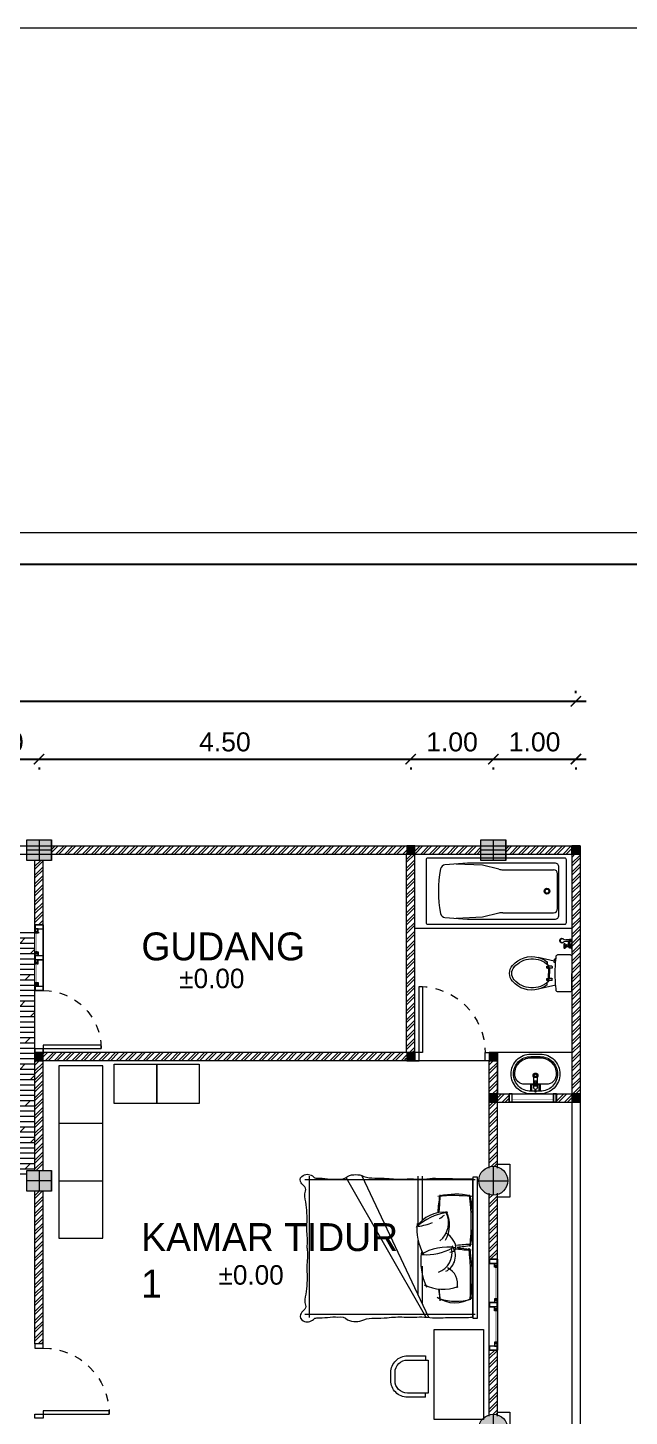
# Model space of a CAD drawing. Header units: millimetres. Extents: x -667 to -468, y -723 to -475.
# Drawn here: x -534.78 to -527.5, y -671.65 to -654.85 of the extents above; entities that cross this region are included whole.
import ezdxf

# ---------------------------------------------------------------- set-up
doc = ezdxf.new("R2010")
doc.units = ezdxf.units.MM
doc.linetypes.add('CENTER', pattern=[2, 1.25, -0.25, 0.25, -0.25])
doc.linetypes.add('HIDDEN', pattern=[0.375, 0.25, -0.125])
doc.layers.get('0').update_dxf_attribs({"lineweight": 9})
doc.layers.get('Defpoints').update_dxf_attribs({"lineweight": 0})
for name, color, linetype, lineweight in [('BLOCK', 231, 'Continuous', 5), ('COLUMN', 11, 'Continuous', 9), ('dinding', 36, 'Continuous', 9), ('DOOR', 6, 'Continuous', 5), ('FIX', 12, 'Continuous', 9), ('Furniture', 172, 'Continuous', 0), ('HIDDEN', 9, 'HIDDEN', 5), ('NOTASI', 250, 'Continuous', 5), ('pintu', 6, 'Continuous', 5), ('TEXT', 26, 'Continuous', 5)]:
    doc.layers.add(name, color=color, linetype=linetype, lineweight=lineweight)
doc.layers.add('KOP', color=1, linetype='Continuous')
doc.styles.get("Standard").update_dxf_attribs({"font": 'arial.ttf'})
doc.dimstyles.new('Copy of 1-100', dxfattribs={"dimtxt": 0.23, "dimasz": 0.125, "dimexe": 0.125, "dimexo": 0.1, "dimgap": 0.09, "dimtad": 1, "dimtoh": 1, "dimzin": 0, "dimdsep": 46, "dimtxsty": 'Standard', "dimblk": 'ARCHTICK', "dimcen": 0.09, "dimdle": 0.125, "dimclrt": 2, "dimadec": 0, "dimazin": 0, "dimtfac": 1, "dimtofl": 0, "dimtmove": 0, "dimatfit": 3, "dimldrblk": 'ARCHTICK', "dimfxl": 1, "dimtolj": 1, "dimtzin": 0, "dimarcsym": 0})
pattern_1 = [(45, (113.00251, -159.11501), (-0.053881537, 0.053881537), []), (45, (113.038434, -159.11501), (-0.053881537, 0.053881537), [])]

# ---------------------------------------------------------------- blocks, each defined once
blk = doc.blocks.new('EW2433')
at = {"layer": 'Defpoints'}
blk.add_line((502.9615, -195.7493), (482.7963, -195.7493), dxfattribs=at)
at = {"layer": 'KOP', "color": 11, "ltscale": 0.1}
for p, q in [((483.0215, -195.9497), (500.4465, -195.9497)), ((500.4441, -195.9522), (483.0239, -195.9522))]:
    blk.add_line(p, q, dxfattribs=at)
blk = doc.blocks.new('FFFF')
at = {"layer": 'NOTASI', "ltscale": 0.01}
h = blk.add_hatch(color=256, dxfattribs=at)
h.paths.add_polyline_path([(-508.37, -250.991), (-508.495, -250.991), (-508.495, -251.141), (-508.37, -251.141)])
h.paths.add_polyline_path([(-508.37, -251.141), (-508.495, -251.141), (-508.495, -251.291), (-508.37, -251.291)])
h.paths.add_polyline_path([(-508.495, -251.141), (-508.62, -251.141), (-508.62, -251.291), (-508.495, -251.291)])
h.paths.add_polyline_path([(-508.495, -250.991), (-508.62, -250.991), (-508.62, -251.141), (-508.495, -251.141)])
at = {"ltscale": 0.01}
for p, q in [((-508.37, -250.991), (-508.62, -250.991)), ((-508.495, -250.991), (-508.495, -251.291)), ((-508.62, -251.141), (-508.37, -251.141))]:
    blk.add_line(p, q, dxfattribs=at)
blk.add_lwpolyline([(-508.62, -250.991), (-508.37, -250.991), (-508.37, -251.291), (-508.62, -251.291)], close=True, dxfattribs=at)
blk = doc.blocks.new('32')
at = {"layer": 'NOTASI'}
h = blk.add_hatch(color=256, dxfattribs=at)
h.paths.add_polyline_path([(2106.822, 191.47), (2106.772, 191.47), (2106.772, 191.42), (2106.822, 191.42)])
h.paths.add_polyline_path([(2106.872, 191.47), (2106.822, 191.47), (2106.822, 191.42), (2106.872, 191.42)])
h.paths.add_polyline_path([(2106.872, 191.42), (2106.822, 191.42), (2106.822, 191.37), (2106.872, 191.37)])
h.paths.add_polyline_path([(2106.822, 191.42), (2106.772, 191.42), (2106.772, 191.37), (2106.822, 191.37)])
at = {"layer": 'BLOCK'}
for p, q in [((2106.772, 191.42), (2106.872, 191.42)), ((2106.822, 191.47), (2106.822, 191.37))]:
    blk.add_line(p, q, dxfattribs=at)
blk.add_lwpolyline([(2106.872, 191.47), (2106.772, 191.47), (2106.772, 191.37), (2106.872, 191.37)], close=True, dxfattribs=at)
blk = doc.blocks.new('L851')
at = {"layer": 'FIX'}
for p, q in [((0.075, 0.045), (0.15, 0.045)), ((0.077, 0.005), (0.093, 0.005)), ((0.075, -0.045), (0.15, -0.045))]:
    blk.add_line(p, q, dxfattribs=at)
for points in [[(0.52, 0), (0.52, 0.057, 0.098726), (0.502, 0.149, 0.098588), (0.45, 0.226, 0.098394), (0.372, 0.278, 0.098257), (0.28, 0.296, 0.098257), (0.188, 0.278, 0.098394), (0.11, 0.226, 0.098588), (0.058, 0.149, 0.098726), (0.04, 0.057), (0.04, 0), (0.04, -0.057, 0.098726), (0.058, -0.149, 0.098588), (0.11, -0.226, 0.098394), (0.188, -0.278, 0.098257), (0.28, -0.296, 0.098257), (0.372, -0.278, 0.098394), (0.45, -0.226, 0.098588), (0.502, -0.149, 0.098726), (0.52, -0.057)], [(0.155, 0), (0.155, -0.131, 0.394963), (0.267, -0.251, 0.016544), (0.28, -0.251, 0.098257), (0.355, -0.237, 0.098394), (0.418, -0.194, 0.098588), (0.46, -0.131, 0.098726), (0.475, -0.057), (0.475, 0), (0.475, 0.057, 0.098726), (0.46, 0.131, 0.098588), (0.418, 0.194, 0.098394), (0.355, 0.237, 0.098257), (0.28, 0.251, 0.016544), (0.267, 0.251, 0.394963), (0.155, 0.131)], [(0.062, 0.004, -0.414214), (0.066, 0.007), (0.075, 0.007, -0.414214), (0.077, 0.004), (0.077, 0), (0.077, -0.005, -0.414214), (0.075, -0.008), (0.066, -0.008, -0.414214), (0.062, -0.005), (0.062, 0)], [(0.138, 0, 1), (0.093, 0, 1)], [(0.245, 0, 1), (0.275, 0, 1)]]:
    blk.add_lwpolyline(points, format="xyb", close=True, dxfattribs=at)
for points in [[(0.07, -0.008), (0.07, -0.057, 0.098726), (0.086, -0.137, 0.098588), (0.131, -0.205, 0.098394), (0.2, -0.25, 0.098257), (0.28, -0.266, 0.098257), (0.36, -0.25, 0.098394), (0.429, -0.205, 0.098588), (0.474, -0.137, 0.098726), (0.49, -0.057), (0.49, 0), (0.49, 0.057, 0.098726), (0.474, 0.137, 0.098588), (0.429, 0.205, 0.098394), (0.36, 0.25, 0.098257), (0.28, 0.266, 0.098257), (0.2, 0.25, 0.098394), (0.131, 0.205, 0.098588), (0.086, 0.137, 0.098726), (0.07, 0.057), (0.07, 0.007)], [(0.075, 0.007), (0.075, 0.05, -0.414214), (0.085, 0.06), (0.14, 0.06, -0.414214), (0.15, 0.05), (0.15, 0), (0.15, -0.05, -0.414214), (0.14, -0.06), (0.085, -0.06, -0.414214), (0.075, -0.05), (0.075, -0.008)], [(0.136, 0.007), (0.175, 0.007, 0.414214), (0.177, 0.009), (0.177, 0.01), (0.198, 0.01)], [(0.175, -0.008), (0.175, -0.012, 0.414214), (0.178, -0.015), (0.195, -0.015, 0.414214), (0.198, -0.012), (0.198, 0), (0.198, 0.012, 0.414214), (0.195, 0.015), (0.178, 0.015, 0.414214), (0.175, 0.012), (0.175, 0.007)], [(0.24, -0.023, 0.645751), (0.29, 0, 0.645751), (0.24, 0.022, 0.645751)], [(0.242, -0.018, 0.664568), (0.285, 0, 0.664568), (0.242, 0.018, 0.664568)], [(0.136, -0.008), (0.175, -0.008, -0.414214), (0.177, -0.009), (0.177, -0.01), (0.198, -0.01)]]:
    blk.add_lwpolyline(points, format="xyb", dxfattribs=at)
for points in [[(0.115, 0.022), (0.242, 0.022), (0.242, 0), (0.242, -0.023), (0.115, -0.023)], [(0.237, 0.022), (0.237, 0), (0.237, -0.023)], [(0.077, -0.005), (0.093, -0.005)]]:
    blk.add_lwpolyline(points, dxfattribs=at)
blk = doc.blocks.new('CLOSET')
at = {"linetype": 'Continuous'}
for p, q in [((0, 209), (0, 0)), ((15, 224), (172, 224)), ((195, 170), (195, 156)), ((198, 174), (205, 174)), ((208, 156), (208, 170)), ((212, 147), (406, 193)), ((0, -209), (0, 0)), ((193, 156), (209, 156)), ((195, 131), (209, 131)), ((212, 134), (212, 153)), ((238, 82), (238, 66)), ((241, 85), (288, 85)), ((241, 63), (270, 63)), ((270, 63), (273, 71)), ((270, 63), (270, 0)), ((270, -63), (270, 0)), ((273, 71), (288, 71)), ((281, 85), (281, 96)), ((281, 71), (281, 0)), ((281, -71), (281, 0)), ((288, 85), (288, 71)), ((299, 139), (299, 113)), ((194, -142), (406, -193)), ((238, -82), (238, -66)), ((241, -63), (270, -63)), ((241, -85), (288, -85)), ((270, -63), (273, -71)), ((273, -71), (288, -71)), ((281, -85), (281, -96)), ((288, -85), (288, -71)), ((299, -139), (299, -113)), ((15, -224), (172, -224))]:
    blk.add_line(p, q, dxfattribs=at)
for p, q in [((289, 65), (289, 85)), ((299, 88), (292, 88)), ((299, 62), (292, 62)), ((302, 65), (302, 85)), ((289, -85), (289, -65)), ((299, -62), (292, -62)), ((299, -88), (292, -88)), ((302, -85), (302, -65))]:
    blk.add_line(p, q)
for centre, radius, start, end in [((15, 209), 15.3, 90, 180), ((172, 209), 15.3, 7.2786, 90), ((-1435, 4), 1635, 359.8599, 7.2786), ((198, 170), 3.06, 90, 180), ((205, 170), 3.06, 0, 90), ((479, -112), 288, 40.9851, 133.0826), ((484, -100), 303, 104.9786, 127.3051), ((484, -100), 303, 40.0255, 104.9786), ((-1435, -4), 1635, 352.7214, 0.1401), ((209, 153), 3.06, 0, 90), ((209, 134), 3.06, 270, 0), ((241, 82), 3.06, 90, 180), ((241, 66), 3.06, 180, 270), ((284, 96), 3.06, 133.0826, 180), ((302, 139), 3.06, 127.3051, 180), ((612, 2), 113, 359.1348, 41.6441), ((612, 2), 141, 359.3043, 41.5775), ((241, -66), 3.06, 90, 180), ((241, -82), 3.06, 180, 270), ((284, -96), 3.06, 180, 226.9174), ((479, 112), 288, 226.9174, 319.0149), ((302, -139), 3.06, 180, 232.6949), ((484, 100), 303, 232.6949, 255.0214), ((484, 100), 303, 255.0214, 319.9745), ((612, -2), 113, 318.3559, 0.8652), ((612, -2), 141, 318.4225, 0.6957), ((15, -209), 15.3, 180, 270), ((172, -209), 15.3, 270, 352.7214)]:
    blk.add_arc(centre, radius, start, end, dxfattribs=at)
for centre, start, end in [((292, 85), 90, 180), ((292, 65), 180, 270), ((299, 85), 0, 90), ((299, 65), 270, 0), ((292, -65), 90, 180), ((292, -85), 180, 270), ((299, -65), 360, 90), ((299, -85), 270, 0)]:
    blk.add_arc(centre, 3, start, end)
blk = doc.blocks.new('JETSPRAY')
for p, q in [((-120, 92), (-123, 92)), ((-120, 38), (-123, 38)), ((-120, 90), (-116, 90)), ((-120, 40), (-116, 40)), ((-94, -24), (-94, 22)), ((-94, 1), (-80, 1)), ((-93, 25), (-81, 25)), ((-85, 27), (-89, 27)), ((-80, -24), (-80, 22)), ((-80, 15), (-69, 15)), ((-65, 13), (-69, 15)), ((-69, -15), (-69, 15)), ((-64, 13), (-65, 13)), ((-65, -13), (-65, 13)), ((-38, 12), (-64, 12)), ((-64, 12), (-64, -12)), ((-38, -12), (-38, 12)), ((-35, 15), (-37, 12)), ((-37, -12), (-37, 12)), ((-35, 15), (-26, 15)), ((-35, 7), (-26, 7)), ((-29, 70), (-34, 72)), ((-29, 58), (-34, 57)), ((-21, 70), (-29, 70)), ((-21, 58), (-29, 58)), ((-26, 15), (-23, 12)), ((-6, 31), (-23, 14)), ((-23, -14), (-23, 14)), ((-23, -12), (-23, 12)), ((0, 79), (-22, 79)), ((0, 51), (-22, 50)), ((-6, -31), (-6, 31)), ((-6, 31), (0, 31)), ((0, 51), (0, 79)), ((0, -31), (0, 31)), ((-94, -3), (-80, -3)), ((-93, -27), (-81, -27)), ((-85, -29), (-89, -29)), ((-80, -15), (-69, -15)), ((-65, -13), (-69, -15)), ((-64, -13), (-65, -13)), ((-38, -12), (-64, -12)), ((-39, -2), (-42, -8)), ((-42, -10), (-42, -12)), ((-37, -11), (-38, -11)), ((-38, -12), (-38, -12)), ((-35, -15), (-37, -12)), ((-35, -7), (-26, -7)), ((-35, -15), (-26, -15)), ((-26, -15), (-23, -12)), ((-6, -31), (-23, -14)), ((-6, -31), (0, -31))]:
    blk.add_line(p, q)
for points in [[(-143, 65, -0.064412), (-142, 74, -0.077312), (-139, 82, -0.107169), (-133, 87, -0.038324), (-132, 88, -0.145469)], [(-132, 42, -0.038324), (-133, 43, -0.107169), (-139, 48, -0.077312), (-142, 56, -0.064412), (-143, 65, -0.064412)], [(-123, 38, -0.145886), (-129, 40, -0.107164), (-135, 46, -0.077127), (-139, 54, -0.064192), (-140, 65, -0.064192), (-139, 76, -0.077127), (-135, 84, -0.107164), (-129, 90, -0.145886), (-123, 92, -0.145886)], [(-114, 40, -0.002693), (-114, 40, -0.145886), (-120, 38, -0.145886), (-126, 40, -0.107164), (-132, 46, -0.077127), (-136, 54, -0.064192), (-137, 65, -0.064192), (-136, 76, -0.077127), (-132, 84, -0.107164), (-126, 90, -0.145886), (-120, 92, -0.145886)], [(-136, 65, -0.064192), (-135, 75, -0.077127), (-132, 83, -0.107164), (-126, 88, -0.145886), (-120, 90, -0.145886)], [(-120, 40, -0.145886), (-126, 42, -0.107164), (-132, 47, -0.077127), (-135, 55, -0.064192), (-136, 65, -0.064192)], [(-120, 92, -0.145886), (-114, 90, -0.002693), (-114, 90, -0.077127)], [(-27, 76, -0.102505), (-22, 75, -0.100064), (-19, 72, -0.096795), (-17, 69, -0.094604), (-16, 64, -0.094604), (-17, 60, -0.096795), (-19, 56, -0.100064), (-22, 54, -0.102505), (-27, 53, -0.102505)], [(-11, 76, -0.925586), (-13, 54, -0.925586)]]:
    blk.add_lwpolyline(points, format="xyb")
for points in [[(-87, 25, -0.202924), (-85, 24, -0.097322), (-83, 22, -0.054318), (-82, 18, -0.041236), (-82, 13, -0.041236), (-82, 8, -0.054318), (-83, 4, -0.097322), (-85, 1, -0.202924), (-87, 1, -0.202924), (-89, 1, -0.097322), (-90, 4, -0.054318), (-91, 8, -0.041236), (-92, 13, -0.041236), (-91, 18, -0.054318), (-90, 22, -0.097322), (-89, 24, -0.202924)], [(-87, -3, -0.202924), (-85, -3, -0.097322), (-83, -6, -0.054318), (-82, -10, -0.041236), (-82, -15, -0.041236), (-82, -20, -0.054318), (-83, -24, -0.097322), (-85, -27, -0.202924), (-87, -27, -0.202924), (-89, -27, -0.097322), (-90, -24, -0.054318), (-91, -20, -0.041236), (-92, -15, -0.041236), (-91, -10, -0.054318), (-90, -6, -0.097322), (-89, -3, -0.202924)]]:
    blk.add_lwpolyline(points, format="xyb", close=True)
for points in [[(-11, 76), (-73, 76)], [(-12, 54), (-73, 54)], [(-38, 12), (-38, 13), (-38, 15), (-39, 18), (-39, 20), (-39, 23), (-39, 25), (-39, 28), (-39, 30), (-39, 33), (-38, 36), (-38, 39), (-38, 41), (-37, 44), (-37, 47), (-37, 49), (-36, 52), (-36, 54)], [(-26, 15), (-26, 17), (-26, 19), (-26, 21), (-26, 23), (-26, 25), (-26, 28), (-26, 30), (-26, 32), (-26, 35), (-26, 37), (-25, 40), (-25, 42), (-25, 45), (-24, 47), (-24, 49), (-24, 51), (-23, 53), (-23, 54)]]:
    blk.add_lwpolyline(points)
for centre, radius, start, end in [((-117, 70), 19.7, 55.6115, 87.7772), ((-117, 60), 19.7, 272.2228, 304.3885), ((-73, 134), 57.8, 235.6115, 269.5228), ((-73, -4), 57.8, 90.4772, 124.3885), ((-89, 22), 5.34, 90, 180), ((-85, 22), 5.34, 0, 90), ((-47, 2), 8.9, 332.9015, 0), ((-32, 11), 4.91, 129.5978, 230.4022), ((-21, 0), 15.1, 151.9275, 208.0725), ((-22, 64), 14.2, 126.8699, 147.4864), ((-22, 64), 14.2, 212.5136, 233.1301), ((-24, 64), 9.34, 224.9991, 135.0009), ((-22, 64), 14.2, 90.7927, 126.8699), ((-22, 64), 14.2, 233.1301, 269.2073), ((-24, 64), 7.92, 229.8221, 130.1779), ((-29, 11), 4.91, 309.5978, 50.4022), ((-39, 0), 15.1, 331.9275, 28.0725), ((-18, 64), 6.76, 105.5331, 116.5254), ((-18, 64), 6.76, 243.4746, 254.4669), ((-89, -24), 5.34, 180, 270), ((-85, -24), 5.34, 270, 0), ((-38, -10), 4.45, 152.9015, 180), ((-32, -11), 4.91, 129.5978, 230.4022), ((-4, -17), 31.9, 173.3553, 181.95), ((-30, -14), 7.22, 216.1346, 336.1234), ((-29, -11), 4.91, 309.5978, 50.4022), ((-45, -17), 21.5, 359.4834, 10.2501)]:
    blk.add_arc(centre, radius, start, end)
blk = doc.blocks.new('rtg')
for p, q in [((539.171, 41.701), (538.751, 41.701)), ((538.701, 41.037), (538.701, 41.651)), ((539.221, 41.037), (539.221, 41.651)), ((538.695, 40.99), (538.647, 40.793)), ((539.227, 40.99), (539.274, 40.793)), ((538.647, 40.793), (538.632, 40.474)), ((539.274, 40.793), (539.29, 40.474))]:
    blk.add_line(p, q)
for points in [[(539.361, 41.788, 0.414214), (539.341, 41.808), (538.581, 41.808, 0.414214), (538.561, 41.788), (538.561, 40.128, 0.414214), (538.581, 40.108), (539.341, 40.108, 0.414214), (539.361, 40.128)], [(539.301, 40.625), (539.301, 41.668, 0.414214), (539.251, 41.718), (538.671, 41.718, 0.414214), (538.621, 41.668), (538.621, 40.625, 0.018977), (538.621, 40.61), (538.642, 40.337, 0.340389), (538.691, 40.283, 0.091529), (539.231, 40.283, 0.340389), (539.279, 40.337), (539.3, 40.61, 0.018977)], [(538.926, 41.573, -1), (538.996, 41.573, -1)], [(538.986, 41.573, 1), (538.936, 41.573, 1)], [(538.936, 41.573, -1), (538.986, 41.573, -1)]]:
    blk.add_lwpolyline(points, format="xyb", close=True)
for radius in [0.035, 0.025]:
    blk.add_circle((538.961, 41.573), radius)
for centre, radius, start, end in [((538.751, 41.651), 0.05, 90, 180), ((539.171, 41.651), 0.05, 0, 90), ((538.501, 41.037), 0.2, 346.3541, 0), ((538.501, 41.037), 0.2, 346.3541, 0), ((539.421, 41.037), 0.2, 180, 193.6459)]:
    blk.add_arc(centre, radius, start, end)
blk = doc.blocks.new('rdde')
at = {"layer": 'Furniture'}
for p, q in [((519.25, -125.046), (521.312, -125.046)), ((519.28, -125.011), (519.28, -126.679)), ((519.813, -125.012), (520.62, -126.722)), ((519.847, -125.021), (520.809, -126.697)), ((521.257, -125.011), (521.257, -126.722)), ((519.889, -125.174), (519.889, -125.631)), ((519.94, -125.282), (519.94, -125.943)), ((519.94, -126.138), (519.94, -126.722)), ((519.889, -126.19), (519.889, -126.722)), ((519.25, -126.676), (521.312, -126.676))]:
    blk.add_line(p, q, dxfattribs=at)
for points in [[(521.285, -125.852, -0.04576), (521.287, -125.653, 0.026973), (521.289, -125.566, -0.036947), (521.287, -125.428, -0.036442), (521.303, -125.293, 0.141351), (521.305, -125.162, -0.342539), (521.325, -125.1, 0.123892), (521.367, -125.046, 0.37589), (521.333, -124.972, 0.329446), (521.209, -124.989, -0.211134), (521.168, -125.006, 0.026504), (521.039, -125.013, -0.06219), (520.912, -125.017, -0.218233), (520.796, -124.985, 0.123513), (520.696, -124.963, 0.129887), (520.6, -124.984, -0.095063), (520.467, -125.004, 0.016498), (520.317, -125.009, -0.039412), (520.111, -125.017, 0.025508), (519.957, -125.017, -0.038458), (519.834, -125.015, 0.058958), (519.697, -125.008, 0.00267), (519.468, -125.013, 0.015571), (519.285, -125.015)], [(521.285, -125.852, 0.04576), (521.287, -126.05, -0.026973), (521.289, -126.138, 0.036947), (521.287, -126.275, 0.036442), (521.303, -126.41, -0.141351), (521.305, -126.541, 0.342539), (521.325, -126.604, -0.123892), (521.367, -126.657, -0.37589), (521.333, -126.731, -0.329446), (521.209, -126.714, 0.211134), (521.168, -126.697, -0.026504), (521.039, -126.691, 0.06219), (520.912, -126.686, 0.218233), (520.796, -126.719, -0.123513), (520.696, -126.74, -0.129887), (520.6, -126.719, 0.095063), (520.467, -126.699, -0.016498), (520.317, -126.694, 0.039412), (520.111, -126.686, -0.025508), (519.957, -126.686, 0.038458), (519.834, -126.689, -0.058958), (519.697, -126.695, -0.00267), (519.468, -126.69, -0.015571), (519.285, -126.688)]]:
    blk.add_lwpolyline(points, format="xyb", dxfattribs=at)
blk.add_lwpolyline([(519.274, -124.999), (519.274, -126.714), (519.226, -126.714), (519.226, -124.999)], close=True, dxfattribs=at)
for centre, radius, start, end in [((521.384, -125.503), 2.098, 172.5734, 189.066), ((519.496, -125.579), 0.389, 56.1664, 122.49), ((519.485, -125.87), 0.662, 72.8591, 106.0737), ((523.271, -125.461), 3.965, 176.6031, 185.6342), ((540.109, -123.849), 20.481, 183.8144, 184.2138), ((517.008, -125.617), 2.699, 5.5772, 8.0827), ((519.639, -125.865), 0.513, 63.4974, 110.6974), ((519.674, -125.421), 0.21, 166.0808, 245.2477), ((519.203, -125.69), 0.707, 350.6526, 26.04), ((519.698, -125.757), 0.208, 116.1579, 215.8329), ((519.778, -125.795), 0.248, 109.1658, 191.9587), ((519.585, -125.238), 0.625, 260.8023, 301.3458), ((519.562, -125.89), 0.0899, 94.1026, 149.8866), ((519.845, -126.429), 0.659, 85.8503, 118.9544), ((519.32, -126.089), 0.637, 354.533, 29.0533), ((520.658, -126.174), 1.382, 168.0701, 193.0075), ((519.335, -125.148), 0.746, 266.877, 280.8333), ((521.936, -126.15), 2.638, 173.9603, 187.5336), ((519.328, -126.567), 0.738, 78.5233, 92.1739), ((519.491, -126.6), 0.736, 91.6124, 104.6566), ((519.497, -124.853), 0.997, 259.3055, 268.1663), ((519.716, -125.821), 0.237, 183.4939, 241.8004), ((519.905, -126.128), 0.345, 148.6655, 208.3596), ((519.851, -126.157), 0.278, 128.1293, 208.1124), ((519.631, -125.888), 0.397, 263, 327.6738), ((519.505, -125.622), 0.665, 278.5376, 312.6799), ((520.005, -126.706), 0.594, 96.1461, 113.7018), ((520.005, -126.706), 0.594, 123.049, 130.0492), ((521.644, -126.507), 1.969, 173.7893, 179.6152), ((518.149, -126.202), 1.557, 349.6594, 356.7895), ((519.506, -124.573), 1.913, 263.5293, 275.9065), ((519.488, -125.631), 0.872, 258.2565, 282.6825)]:
    blk.add_arc(centre, radius, start, end, dxfattribs=at)
blk = doc.blocks.new('DDDDEWWW')
at = {"layer": 'Furniture', "ltscale": 0.6}
for p, q in [((462.872, -118.147), (462.922, -118.147)), ((463.372, -118.148), (463.322, -118.148))]:
    blk.add_line(p, q, dxfattribs=at)
at = {"layer": 'Furniture', "lineweight": 13}
blk.add_lwpolyline([(463.372, -118.148), (463.372, -118.366, -0.414214), (463.171, -118.566), (463.071, -118.566, -0.414214), (462.872, -118.365), (462.872, -118.147)], format="xyb", dxfattribs=at)
blk.add_lwpolyline([(462.922, -118.115), (463.322, -118.116), (463.322, -118.366, -0.414214), (463.171, -118.516), (463.071, -118.516, -0.414214), (462.922, -118.365)], format="xyb", close=True, dxfattribs=at)
blk = doc.blocks.new('*U583')
for points in [[(81023, 24533), (81023, 25333), (81063, 25333), (81063, 24533)], [(81023, 24533), (80973, 24533), (80973, 24433), (81023, 24433)], [(81873, 24433), (81823, 24433), (81823, 24533), (81873, 24533)]]:
    blk.add_lwpolyline(points, close=True)
at = {"layer": 'HIDDEN'}
blk.add_arc((81023, 24533), 800, 0, 90, dxfattribs=at)
blk = doc.blocks.new('*U614')
for points in [[(81823, 24533), (81823, 25333), (81783, 25333), (81783, 24533)], [(80973, 24433), (81023, 24433), (81023, 24533), (80973, 24533)], [(81823, 24533), (81873, 24533), (81873, 24433), (81823, 24433)]]:
    blk.add_lwpolyline(points, close=True)
at = {"layer": 'HIDDEN'}
blk.add_arc((81823, 24533), 800, 90, 180, dxfattribs=at)
blk = doc.blocks.new('_ArchTick')
at = {"color": 0, "linetype": 'ByBlock', "const_width": 0.15}
blk.add_lwpolyline([(-0.5, -0.5), (0.5, 0.5)], dxfattribs=at)
blk = doc.blocks.new('*D1275')
at = {"layer": 'Defpoints', "color": 0}
for p in [(-546.146, -663.003), (-528.146, -663.003), (-528.146, -663.003)]:
    blk.add_point(p, dxfattribs=at)
at = {"layer": 'NOTASI', "color": 0, "lineweight": -2}
for p, q in [((-546.271, -663.003), (-528.021, -663.003)), ((-546.146, -662.903), (-546.146, -662.878)), ((-528.146, -662.903), (-528.146, -662.878))]:
    blk.add_line(p, q, dxfattribs=at)
at = {"layer": 'NOTASI', "color": 0, "lineweight": -2, "xscale": 0.125, "yscale": 0.125, "zscale": 0.125, "rotation": 180}
blk.add_blockref('_ArchTick', (-546.146, -663.003), dxfattribs=at)
at = {"layer": 'NOTASI', "color": 0, "lineweight": -2, "xscale": 0.125, "yscale": 0.125, "zscale": 0.125}
blk.add_blockref('_ArchTick', (-528.146, -663.003), dxfattribs=at)
at = {"layer": 'NOTASI', "color": 2, "insert": (-537.146, -662.796), "char_height": 0.23, "attachment_point": 5}
blk.add_mtext('\\A1;18.00', dxfattribs=at)
blk = doc.blocks.new('*D1279')
at = {"layer": 'Defpoints', "color": 0}
for p in [(-534.646, -663.703), (-530.146, -663.703), (-530.146, -663.703)]:
    blk.add_point(p, dxfattribs=at)
at = {"layer": 'NOTASI', "color": 0, "lineweight": -2}
for p, q in [((-534.771, -663.703), (-530.021, -663.703)), ((-534.646, -663.803), (-534.646, -663.828)), ((-530.146, -663.803), (-530.146, -663.828))]:
    blk.add_line(p, q, dxfattribs=at)
at = {"layer": 'NOTASI', "color": 0, "lineweight": -2, "xscale": 0.125, "yscale": 0.125, "zscale": 0.125, "rotation": 180}
blk.add_blockref('_ArchTick', (-534.646, -663.703), dxfattribs=at)
at = {"layer": 'NOTASI', "color": 0, "lineweight": -2, "xscale": 0.125, "yscale": 0.125, "zscale": 0.125}
blk.add_blockref('_ArchTick', (-530.146, -663.703), dxfattribs=at)
at = {"layer": 'NOTASI', "color": 2, "insert": (-532.396, -663.496), "char_height": 0.23, "attachment_point": 5}
blk.add_mtext('\\A1;4.50', dxfattribs=at)
blk = doc.blocks.new('*D1280')
at = {"layer": 'Defpoints', "color": 0}
for p in [(-530.146, -663.703), (-529.146, -663.703), (-529.146, -663.703)]:
    blk.add_point(p, dxfattribs=at)
at = {"layer": 'NOTASI', "color": 0, "lineweight": -2}
for p, q in [((-530.271, -663.703), (-529.021, -663.703)), ((-530.146, -663.803), (-530.146, -663.828)), ((-529.146, -663.803), (-529.146, -663.828))]:
    blk.add_line(p, q, dxfattribs=at)
at = {"layer": 'NOTASI', "color": 0, "lineweight": -2, "xscale": 0.125, "yscale": 0.125, "zscale": 0.125, "rotation": 180}
blk.add_blockref('_ArchTick', (-530.146, -663.703), dxfattribs=at)
at = {"layer": 'NOTASI', "color": 0, "lineweight": -2, "xscale": 0.125, "yscale": 0.125, "zscale": 0.125}
blk.add_blockref('_ArchTick', (-529.146, -663.703), dxfattribs=at)
at = {"layer": 'NOTASI', "color": 2, "insert": (-529.646, -663.496), "char_height": 0.23, "attachment_point": 5}
blk.add_mtext('\\A1;1.00', dxfattribs=at)
blk = doc.blocks.new('*D1281')
at = {"layer": 'Defpoints', "color": 0}
for p in [(-529.146, -663.703), (-528.146, -663.703), (-528.146, -663.703)]:
    blk.add_point(p, dxfattribs=at)
at = {"layer": 'NOTASI', "color": 0, "lineweight": -2}
for p, q in [((-529.271, -663.703), (-528.021, -663.703)), ((-529.146, -663.803), (-529.146, -663.828)), ((-528.146, -663.803), (-528.146, -663.828))]:
    blk.add_line(p, q, dxfattribs=at)
at = {"layer": 'NOTASI', "color": 0, "lineweight": -2, "xscale": 0.125, "yscale": 0.125, "zscale": 0.125, "rotation": 180}
blk.add_blockref('_ArchTick', (-529.146, -663.703), dxfattribs=at)
at = {"layer": 'NOTASI', "color": 0, "lineweight": -2, "xscale": 0.125, "yscale": 0.125, "zscale": 0.125}
blk.add_blockref('_ArchTick', (-528.146, -663.703), dxfattribs=at)
at = {"layer": 'NOTASI', "color": 2, "insert": (-528.646, -663.496), "char_height": 0.23, "attachment_point": 5}
blk.add_mtext('\\A1;1.00', dxfattribs=at)
blk = doc.blocks.new('*D1300')
at = {"layer": 'Defpoints', "color": 0}
for p in [(-535.646, -663.703), (-534.646, -663.703), (-534.646, -663.703)]:
    blk.add_point(p, dxfattribs=at)
at = {"layer": 'NOTASI', "color": 0, "lineweight": -2}
for p, q in [((-535.771, -663.703), (-534.521, -663.703)), ((-535.646, -663.803), (-535.646, -663.828)), ((-534.646, -663.803), (-534.646, -663.828))]:
    blk.add_line(p, q, dxfattribs=at)
at = {"layer": 'NOTASI', "color": 0, "lineweight": -2, "xscale": 0.125, "yscale": 0.125, "zscale": 0.125, "rotation": 180}
blk.add_blockref('_ArchTick', (-535.646, -663.703), dxfattribs=at)
at = {"layer": 'NOTASI', "color": 0, "lineweight": -2, "xscale": 0.125, "yscale": 0.125, "zscale": 0.125}
blk.add_blockref('_ArchTick', (-534.646, -663.703), dxfattribs=at)
at = {"layer": 'NOTASI', "color": 2, "insert": (-535.146, -663.496), "char_height": 0.23, "attachment_point": 5}
blk.add_mtext('\\A1;1.00', dxfattribs=at)
blk = doc.blocks.new('kolommm bulat')
at = {"layer": 'NOTASI'}
h = blk.add_hatch(color=256, dxfattribs=at)
h.paths.add_polyline_path([(-808.914, -494.931), (-808.914, -495.106), (-808.739, -495.106, 0.414214)])
h.paths.add_polyline_path([(-808.914, -494.931, 0.414214), (-809.089, -495.106), (-808.914, -495.106)])
h.paths.add_polyline_path([(-808.914, -495.106), (-809.089, -495.106, 0.414214), (-808.914, -495.281)])
h.paths.add_polyline_path([(-808.739, -495.106), (-808.914, -495.106), (-808.914, -495.281, 0.414214)])
for p, q in [((-808.914, -494.931), (-808.914, -495.281)), ((-809.089, -495.106), (-808.739, -495.106))]:
    blk.add_line(p, q)
blk.add_circle((-808.914, -495.106), 0.175)
blk = doc.blocks.new('VFE')
for points in [[(-641.365, -508.738), (-641.325, -508.738), (-641.325, -508.638), (-641.365, -508.638)], [(-640.79, -508.738), (-641.365, -508.738), (-641.365, -508.638), (-640.79, -508.638)], [(-641.327, -508.64), (-641.363, -508.64), (-641.363, -508.736), (-641.327, -508.736)], [(-640.83, -508.738), (-640.79, -508.738), (-640.79, -508.638), (-640.83, -508.638)], [(-640.792, -508.64), (-640.828, -508.64), (-640.828, -508.736), (-640.792, -508.736)]]:
    blk.add_lwpolyline(points, close=True)
at = {"linetype": 'CENTER', "ltscale": 0.1, "const_width": 0.002}
blk.add_lwpolyline([(-641.325, -508.703), (-640.83, -508.703)], dxfattribs=at)
blk = doc.blocks.new('*U566')
for points in [[(81073, 24533), (81123, 24533), (81123, 24433), (81073, 24433)], [(81823, 24433), (81873, 24433), (81873, 24533), (81823, 24533)], [(81823, 24433), (81823, 23733), (81783, 23733), (81783, 24433)]]:
    blk.add_lwpolyline(points, close=True)
at = {"layer": 'HIDDEN'}
blk.add_arc((81823, 24433), 700, 180, 270, dxfattribs=at)
blk = doc.blocks.new('VFDEE')
h = blk.add_hatch()
h.set_pattern_fill('ANSI31', color=30, scale=0.02, angle=-270, style=0)
h.set_pattern_definition([(315, (-2705.9091993, 688.0876273), (0.0017677669529, 0.0017677669529), [])])
h.paths.add_polyline_path([(-647.089, -506.687), (-647.089, -506.689, -0.354282), (-647.086, -506.691), (-647.086, -506.671), (-647.094, -506.671), (-647.094, -506.687)])
h.paths.add_polyline_path([(-647.078, -506.671), (-647.086, -506.671), (-647.086, -506.691, -0.354282), (-647.083, -506.689), (-647.083, -506.687), (-647.078, -506.687)])
h = blk.add_hatch()
h.set_pattern_fill('ANSI31', color=30, scale=0.02, angle=-270, style=0)
h.set_pattern_definition([(45, (-2705.9091993, -1701.696171), (0.0017677669529, -0.0017677669529), [])])
h.paths.add_polyline_path([(-647.089, -506.922), (-647.089, -506.92, 0.354282), (-647.086, -506.918), (-647.086, -506.938), (-647.094, -506.938), (-647.094, -506.922)])
h.paths.add_polyline_path([(-647.078, -506.938), (-647.086, -506.938), (-647.086, -506.918, 0.354282), (-647.083, -506.92), (-647.083, -506.922), (-647.078, -506.922)])
h = blk.add_hatch()
h.set_pattern_fill('ANSI31', color=30, scale=0.02, angle=-270, style=0)
h.set_pattern_definition([(315, (-2705.9091993, 687.7150938), (0.0017677669529, 0.0017677669529), [])])
h.paths.add_polyline_path([(-647.089, -507.059), (-647.089, -507.061, -0.354282), (-647.086, -507.063), (-647.086, -507.043), (-647.094, -507.043), (-647.094, -507.059)])
h.paths.add_polyline_path([(-647.078, -507.043), (-647.086, -507.043), (-647.086, -507.063, -0.354282), (-647.083, -507.061), (-647.083, -507.059), (-647.078, -507.059)])
h = blk.add_hatch()
h.set_pattern_fill('ANSI31', color=30, scale=0.02, angle=-270, style=0)
h.set_pattern_definition([(45, (-2705.9091993, -1702.0687045), (0.0017677669529, -0.0017677669529), [])])
h.paths.add_polyline_path([(-647.089, -507.295), (-647.089, -507.293, 0.354282), (-647.086, -507.291), (-647.086, -507.311), (-647.094, -507.311), (-647.094, -507.295)])
h.paths.add_polyline_path([(-647.078, -507.311), (-647.086, -507.311), (-647.086, -507.291, 0.354282), (-647.083, -507.293), (-647.083, -507.295), (-647.078, -507.295)])
for points in [[(-647.005, -506.643), (-647.005, -506.593), (-647.105, -506.593), (-647.105, -506.643)], [(-647.005, -506.593), (-647.005, -507.388), (-647.105, -507.388), (-647.105, -506.593)], [(-647.007, -506.641), (-647.007, -506.595), (-647.103, -506.595), (-647.103, -506.641)], [(-647.076, -506.669), (-647.076, -506.689), (-647.069, -506.689), (-647.069, -506.645), (-647.103, -506.645), (-647.103, -506.689), (-647.096, -506.689), (-647.096, -506.669)], [(-647.005, -507.016), (-647.005, -506.966), (-647.105, -506.966), (-647.105, -507.016)], [(-647.076, -506.94), (-647.076, -506.92), (-647.069, -506.92), (-647.069, -506.964), (-647.103, -506.964), (-647.103, -506.92), (-647.096, -506.92), (-647.096, -506.94)], [(-647.007, -507.014), (-647.007, -506.968), (-647.103, -506.968), (-647.103, -507.014)], [(-647.076, -507.041), (-647.076, -507.061), (-647.069, -507.061), (-647.069, -507.018), (-647.103, -507.018), (-647.103, -507.061), (-647.096, -507.061), (-647.096, -507.041)], [(-647.076, -507.313), (-647.076, -507.293), (-647.069, -507.293), (-647.069, -507.336), (-647.103, -507.336), (-647.103, -507.293), (-647.096, -507.293), (-647.096, -507.313)], [(-647.005, -507.388), (-647.005, -507.338), (-647.105, -507.338), (-647.105, -507.388)], [(-647.007, -507.386), (-647.007, -507.34), (-647.103, -507.34), (-647.103, -507.386)]]:
    blk.add_lwpolyline(points, close=True)
for points in [[(-647.08, -506.689), (-647.078, -506.689), (-647.083, -506.689), (-647.078, -506.689), (-647.078, -506.691), (-647.067, -506.691), (-647.067, -506.643), (-647.105, -506.643), (-647.105, -506.691), (-647.094, -506.691), (-647.094, -506.689), (-647.089, -506.689), (-647.094, -506.689)], [(-647.089, -506.689), (-647.089, -506.687), (-647.094, -506.687), (-647.094, -506.671), (-647.078, -506.671), (-647.078, -506.687), (-647.083, -506.687), (-647.083, -506.689)], [(-647.08, -506.92), (-647.078, -506.92), (-647.083, -506.92), (-647.078, -506.92), (-647.078, -506.918), (-647.067, -506.918), (-647.067, -506.966), (-647.105, -506.966), (-647.105, -506.918), (-647.094, -506.918), (-647.094, -506.92), (-647.089, -506.92), (-647.094, -506.92)], [(-647.089, -506.92), (-647.089, -506.922), (-647.094, -506.922), (-647.094, -506.938), (-647.078, -506.938), (-647.078, -506.922), (-647.083, -506.922), (-647.083, -506.92)], [(-647.08, -507.061), (-647.078, -507.061), (-647.083, -507.061), (-647.078, -507.061), (-647.078, -507.063), (-647.067, -507.063), (-647.067, -507.016), (-647.105, -507.016), (-647.105, -507.063), (-647.094, -507.063), (-647.094, -507.061), (-647.089, -507.061), (-647.094, -507.061)], [(-647.089, -507.061), (-647.089, -507.059), (-647.094, -507.059), (-647.094, -507.043), (-647.078, -507.043), (-647.078, -507.059), (-647.083, -507.059), (-647.083, -507.061)], [(-647.08, -507.293), (-647.078, -507.293), (-647.083, -507.293), (-647.078, -507.293), (-647.078, -507.291), (-647.067, -507.291), (-647.067, -507.338), (-647.105, -507.338), (-647.105, -507.291), (-647.094, -507.291), (-647.094, -507.293), (-647.089, -507.293), (-647.094, -507.293)], [(-647.089, -507.293), (-647.089, -507.295), (-647.094, -507.295), (-647.094, -507.311), (-647.078, -507.311), (-647.078, -507.295), (-647.083, -507.295), (-647.083, -507.293)]]:
    blk.add_lwpolyline(points)
at = {"color": 20, "const_width": 0.002}
for points in [[(-647.086, -506.922), (-647.086, -506.687)], [(-647.086, -507.295), (-647.086, -507.059)]]:
    blk.add_lwpolyline(points, dxfattribs=at)
for centre, start, end in [((-647.088, -506.691), 17.2933, 95.3266), ((-647.083, -506.691), 84.6734, 162.7067), ((-647.088, -506.917), 264.6734, 342.7067), ((-647.083, -506.917), 197.2933, 275.3266), ((-647.088, -507.064), 17.2933, 95.3266), ((-647.083, -507.064), 84.6734, 162.7067), ((-647.088, -507.29), 264.6734, 342.7067), ((-647.083, -507.29), 197.2933, 275.3266)]:
    blk.add_arc(centre, 0.00286, start, end)
blk = doc.blocks.new('FCE')
h = blk.add_hatch()
h.set_pattern_fill('ANSI31', color=30, scale=0.02, angle=-180, style=0)
h.set_pattern_definition([(45, (-1849.7851361, -2568.5427676), (-0.0017677669529, 0.0017677669529), [])])
h.paths.add_polyline_path([(-655.011, -509.722), (-655.009, -509.722, -0.354282), (-655.007, -509.719), (-655.027, -509.719), (-655.027, -509.727), (-655.011, -509.727)])
h.paths.add_polyline_path([(-655.027, -509.711), (-655.027, -509.719), (-655.007, -509.719, -0.354282), (-655.009, -509.716), (-655.011, -509.716), (-655.011, -509.711)])
h = blk.add_hatch()
h.set_pattern_fill('ANSI31', color=30, scale=0.02, angle=-180, style=0)
h.set_pattern_definition([(135, (540.1511286, -2568.5427676), (0.0017677669529, 0.0017677669529), [])])
h.paths.add_polyline_path([(-654.623, -509.722), (-654.625, -509.722, 0.354282), (-654.627, -509.719), (-654.607, -509.719), (-654.607, -509.727), (-654.623, -509.727)])
h.paths.add_polyline_path([(-654.607, -509.711), (-654.607, -509.719), (-654.627, -509.719, 0.354282), (-654.625, -509.716), (-654.623, -509.716), (-654.623, -509.711)])
h = blk.add_hatch()
h.set_pattern_fill('ANSI31', color=30, scale=0.02, angle=-180, style=0)
h.set_pattern_definition([(45, (-1849.2601361, -2568.5427676), (-0.0017677669529, 0.0017677669529), [])])
h.paths.add_polyline_path([(-654.486, -509.722), (-654.484, -509.722, -0.354282), (-654.482, -509.719), (-654.502, -509.719), (-654.502, -509.727), (-654.486, -509.727)])
h.paths.add_polyline_path([(-654.502, -509.711), (-654.502, -509.719), (-654.482, -509.719, -0.354282), (-654.484, -509.716), (-654.486, -509.716), (-654.486, -509.711)])
h = blk.add_hatch()
h.set_pattern_fill('ANSI31', color=30, scale=0.02, angle=-180, style=0)
h.set_pattern_definition([(135, (540.6761286, -2568.5427676), (0.0017677669529, 0.0017677669529), [])])
h.paths.add_polyline_path([(-654.098, -509.722), (-654.1, -509.722, 0.354282), (-654.102, -509.719), (-654.082, -509.719), (-654.082, -509.727), (-654.098, -509.727)])
h.paths.add_polyline_path([(-654.082, -509.711), (-654.082, -509.719), (-654.102, -509.719, 0.354282), (-654.1, -509.716), (-654.098, -509.716), (-654.098, -509.711)])
for points in [[(-655.055, -509.638), (-655.105, -509.638), (-655.105, -509.738), (-655.055, -509.738)], [(-655.105, -509.638), (-654.005, -509.638), (-654.005, -509.738), (-655.105, -509.738)], [(-655.057, -509.64), (-655.103, -509.64), (-655.103, -509.736), (-655.057, -509.736)], [(-654.53, -509.638), (-654.58, -509.638), (-654.58, -509.738), (-654.53, -509.738)], [(-654.532, -509.64), (-654.578, -509.64), (-654.578, -509.736), (-654.532, -509.736)], [(-654.005, -509.638), (-654.055, -509.638), (-654.055, -509.738), (-654.005, -509.738)], [(-654.007, -509.64), (-654.053, -509.64), (-654.053, -509.736), (-654.007, -509.736)], [(-655.029, -509.709), (-655.009, -509.709), (-655.009, -509.703), (-655.053, -509.703), (-655.053, -509.736), (-655.009, -509.736), (-655.009, -509.729), (-655.029, -509.729)], [(-654.605, -509.709), (-654.625, -509.709), (-654.625, -509.703), (-654.582, -509.703), (-654.582, -509.736), (-654.625, -509.736), (-654.625, -509.729), (-654.605, -509.729)], [(-654.504, -509.709), (-654.484, -509.709), (-654.484, -509.703), (-654.528, -509.703), (-654.528, -509.736), (-654.484, -509.736), (-654.484, -509.729), (-654.504, -509.729)], [(-654.08, -509.709), (-654.1, -509.709), (-654.1, -509.703), (-654.057, -509.703), (-654.057, -509.736), (-654.1, -509.736), (-654.1, -509.729), (-654.08, -509.729)]]:
    blk.add_lwpolyline(points, close=True)
for points in [[(-655.009, -509.713), (-655.009, -509.711), (-655.009, -509.716), (-655.009, -509.711), (-655.007, -509.711), (-655.007, -509.701), (-655.055, -509.701), (-655.055, -509.738), (-655.007, -509.738), (-655.007, -509.727), (-655.009, -509.727), (-655.009, -509.722), (-655.009, -509.727)], [(-655.009, -509.722), (-655.011, -509.722), (-655.011, -509.727), (-655.027, -509.727), (-655.027, -509.711), (-655.011, -509.711), (-655.011, -509.716), (-655.009, -509.716)], [(-654.625, -509.713), (-654.625, -509.711), (-654.625, -509.716), (-654.625, -509.711), (-654.627, -509.711), (-654.627, -509.701), (-654.58, -509.701), (-654.58, -509.738), (-654.627, -509.738), (-654.627, -509.727), (-654.625, -509.727), (-654.625, -509.722), (-654.625, -509.727)], [(-654.625, -509.722), (-654.623, -509.722), (-654.623, -509.727), (-654.607, -509.727), (-654.607, -509.711), (-654.623, -509.711), (-654.623, -509.716), (-654.625, -509.716)], [(-654.484, -509.713), (-654.484, -509.711), (-654.484, -509.716), (-654.484, -509.711), (-654.482, -509.711), (-654.482, -509.701), (-654.53, -509.701), (-654.53, -509.738), (-654.482, -509.738), (-654.482, -509.727), (-654.484, -509.727), (-654.484, -509.722), (-654.484, -509.727)], [(-654.484, -509.722), (-654.486, -509.722), (-654.486, -509.727), (-654.502, -509.727), (-654.502, -509.711), (-654.486, -509.711), (-654.486, -509.716), (-654.484, -509.716)], [(-654.1, -509.713), (-654.1, -509.711), (-654.1, -509.716), (-654.1, -509.711), (-654.102, -509.711), (-654.102, -509.701), (-654.055, -509.701), (-654.055, -509.738), (-654.102, -509.738), (-654.102, -509.727), (-654.1, -509.727), (-654.1, -509.722), (-654.1, -509.727)], [(-654.1, -509.722), (-654.098, -509.722), (-654.098, -509.727), (-654.082, -509.727), (-654.082, -509.711), (-654.098, -509.711), (-654.098, -509.716), (-654.1, -509.716)]]:
    blk.add_lwpolyline(points)
at = {"color": 20, "const_width": 0.002}
for points in [[(-654.623, -509.719), (-655.011, -509.719)], [(-654.098, -509.719), (-654.486, -509.719)]]:
    blk.add_lwpolyline(points, dxfattribs=at)
for centre, start, end in [((-655.006, -509.717), 174.6734, 252.7067), ((-655.006, -509.722), 107.2933, 185.3266), ((-654.628, -509.717), 287.2933, 5.3266), ((-654.628, -509.722), 354.6734, 72.7067), ((-654.481, -509.717), 174.6734, 252.7067), ((-654.481, -509.722), 107.2933, 185.3266), ((-654.103, -509.717), 287.2933, 5.3266), ((-654.103, -509.722), 354.6734, 72.7067)]:
    blk.add_arc(centre, 0.00286, start, end)

msp = doc.modelspace()

# ---------------------------------------------------------------- hatches: boundary and pattern name
at = {"layer": 'NOTASI'}
h = msp.add_hatch(dxfattribs=at)
h.set_pattern_fill('ANSI32', color=256, scale=0.008, style=0)
h.set_pattern_definition(pattern_1)
h.paths.add_polyline_path([(-530.196, -664.753), (-534.496, -664.753), (-534.496, -664.853), (-530.196, -664.853)])
h.paths.add_polyline_path([(-529.296, -664.753), (-530.096, -664.753), (-530.096, -664.853), (-529.296, -664.853)])
h.paths.add_polyline_path([(-528.196, -664.753), (-528.996, -664.753), (-528.996, -664.853), (-528.196, -664.853)])
h.paths.add_polyline_path([(-528.096, -664.853), (-528.196, -664.853), (-528.196, -667.753), (-528.096, -667.753)])
h.paths.add_polyline_path([(-530.096, -664.853), (-530.196, -664.853), (-530.196, -667.253), (-530.096, -667.253)])
h.paths.add_polyline_path([(-530.196, -667.253), (-534.596, -667.253), (-534.596, -667.353), (-530.196, -667.353)])
h.paths.add_polyline_path([(-534.596, -664.928), (-534.696, -664.928), (-534.696, -665.708), (-534.596, -665.708)])
h.paths.add_polyline_path([(-534.596, -667.353), (-534.696, -667.353), (-534.696, -668.678), (-534.596, -668.678)])
h = msp.add_hatch(dxfattribs=at)
h.set_pattern_fill('DOLMIT', color=256, scale=0.01, style=0)
h.set_pattern_definition([(0, (315.578095, -395.86278), (0, 0.0635), []), (45, (315.5781, -395.86278), (-0.126999913, 0.126999913), [0.0898026, -0.179605])])
h.paths.add_polyline_path([(-534.694, -665.803), (-535.646, -665.803), (-535.646, -667.803), (-545.146, -667.803), (-545.146, -668.753), (-540.796, -668.753), (-540.796, -668.678), (-540.496, -668.678), (-540.496, -668.753), (-539.146, -668.753), (-539.122, -668.747), (-539.12, -668.753), (-538.709, -668.753), (-538.708, -668.747), (-538.683, -668.753), (-538.659, -668.747), (-538.657, -668.753), (-538.247, -668.753), (-538.245, -668.747), (-538.221, -668.753), (-535.771, -668.753), (-535.746, -668.747), (-535.745, -668.753), (-535.334, -668.753), (-535.332, -668.747), (-535.308, -668.753), (-535.284, -668.747), (-535.282, -668.753), (-534.872, -668.753), (-534.87, -668.747), (-534.846, -668.753), (-534.796, -668.753), (-534.796, -668.678), (-534.696, -668.678), (-534.696, -665.928)])
h = msp.add_hatch(dxfattribs=at)
h.set_pattern_fill('ANSI32', color=256, scale=0.008, style=0)
h.set_pattern_definition(pattern_1)
h.paths.add_polyline_path([(-529.096, -667.353), (-529.196, -667.353), (-529.196, -667.753), (-529.096, -667.753)])
h.paths.add_polyline_path([(-529.096, -667.853), (-529.196, -667.853), (-529.196, -668.635, -0.145898), (-529.096, -668.635)])
h.paths.add_polyline_path([(-528.196, -667.753), (-528.381, -667.753), (-528.381, -667.853), (-528.196, -667.853)])
h.paths.add_polyline_path([(-528.956, -667.753), (-529.096, -667.753), (-529.096, -667.853), (-528.956, -667.853)])
h = msp.add_hatch(dxfattribs=at)
h.set_pattern_fill('ANSI32', color=256, scale=0.008, style=0)
h.set_pattern_definition(pattern_1)
h.paths.add_polyline_path([(-534.596, -668.928), (-534.696, -668.928), (-534.696, -670.778), (-534.596, -670.778)])
h.paths.add_polyline_path([(-530.696, -671.753), (-534.496, -671.753), (-534.496, -671.853), (-530.696, -671.853)])
h.paths.add_polyline_path([(-529.321, -671.803, -0.072565), (-529.313, -671.753), (-530.596, -671.753), (-530.596, -671.853), (-529.313, -671.853, -0.072565)])
h.paths.add_polyline_path([(-529.096, -670.853), (-529.196, -670.853), (-529.196, -671.635, -0.145898), (-529.096, -671.635)])
h.paths.add_polyline_path([(-529.096, -668.971, -0.145898), (-529.196, -668.971), (-529.196, -669.753), (-529.096, -669.753)])

# ---------------------------------------------------------------- linework, layer by layer
at = {"color": 1, "linetype": 'ByBlock', "true_color": 0xff1a1a}
msp.add_lwpolyline([(-637.448, -654.855), (-468.305, -654.855), (-468.305, -723.184), (-637.448, -723.184)], close=True, dxfattribs=at)
for points in [[(-529.096, -668.603), (-528.946, -668.603), (-528.946, -669.003), (-529.096, -669.003)], [(-529.096, -671.603), (-528.946, -671.603), (-528.946, -672.003), (-529.346, -672.003), (-529.346, -671.853)]]:
    msp.add_lwpolyline(points)
at = {"layer": 'dinding'}
for p, q in [((-546.196, -664.753), (-528.096, -664.753)), ((-546.096, -664.853), (-528.196, -664.853)), ((-530.196, -667.253), (-530.196, -664.853)), ((-530.096, -667.253), (-530.096, -664.853)), ((-528.196, -664.853), (-528.196, -684.753)), ((-528.096, -664.753), (-528.096, -684.853)), ((-534.696, -668.678), (-534.696, -664.928)), ((-534.596, -666.453), (-534.596, -664.928)), ((-534.646, -665.803), (-535.646, -665.803)), ((-528.196, -665.753), (-530.096, -665.753)), ((-534.596, -668.678), (-534.596, -667.203)), ((-530.006, -667.253), (-534.596, -667.253)), ((-529.196, -667.353), (-534.596, -667.353)), ((-529.196, -668.653), (-529.196, -667.353)), ((-529.096, -668.653), (-529.096, -667.253)), ((-529.096, -667.753), (-528.196, -667.753)), ((-529.096, -667.853), (-528.196, -667.853)), ((-534.696, -670.778), (-534.696, -668.928)), ((-534.596, -670.778), (-534.596, -668.928)), ((-529.196, -671.653), (-529.196, -668.953)), ((-529.096, -671.653), (-529.096, -668.953))]:
    msp.add_line(p, q, dxfattribs=at)
at = {"layer": 'Furniture', "ltscale": 0.6}
for points in [[(-533.736, -667.392), (-533.221, -667.392), (-533.221, -667.87), (-533.736, -667.87)], [(-533.221, -667.392), (-532.706, -667.392), (-532.706, -667.87), (-533.221, -667.87)]]:
    msp.add_lwpolyline(points, close=True, dxfattribs=at)
at = {"layer": 'Furniture', "ltscale": 0.01}
for points in [[(-533.873, -667.415), (-534.408, -667.415), (-534.408, -668.804), (-533.873, -668.804)], [(-533.873, -668.11), (-534.408, -668.11), (-534.408, -669.498), (-533.873, -669.498)]]:
    msp.add_lwpolyline(points, close=True, dxfattribs=at)
at = {"layer": 'Furniture'}
msp.add_lwpolyline([(-529.263, -671.694), (-529.863, -671.694), (-529.863, -670.604), (-529.263, -670.604), (-529.263, -671.694)], dxfattribs=at)
at = {"layer": 'NOTASI'}
msp.add_lwpolyline([(-528.196, -667.253), (-529.096, -667.253), (-529.096, -667.753)], dxfattribs=at)

# ---------------------------------------------------------------- block references
at = {"xscale": 1.875, "yscale": 1.875, "zscale": 1.875}
msp.add_blockref('EW2433', (-1459.046, -293.937), dxfattribs=at)
at = {"rotation": 270}
msp.add_blockref('DDDDEWWW', (-411.82, -208.051), dxfattribs=at)
at = {"layer": 'COLUMN', "rotation": 270}
for name, p in [('FFFF', (-283.505, -1173.299)), ('FFFF', (-278.005, -1173.299)), ('32', (-721.565, 1442.019)), ('32', (-719.565, 1442.019)), ('32', (-726.065, 1439.519)), ('32', (-721.565, 1439.519)), ('32', (-720.565, 1439.519)), ('32', (-720.565, 1439.019)), ('32', (-719.565, 1439.019)), ('FFFF', (-283.505, -1177.299))]:
    msp.add_blockref(name, p, dxfattribs=at)
at = {"layer": 'COLUMN', "xscale": -1, "rotation": 270}
msp.add_blockref('32', (-719.565, -2771.625), dxfattribs=at)
at = {"layer": 'COLUMN'}
for p in [(279.768, -173.698), (279.768, -176.698)]:
    msp.add_blockref('kolommm bulat', p, dxfattribs=at)
at = {"layer": 'dinding', "rotation": 180}
msp.add_blockref('rdde', (-10.115, -795.47), dxfattribs=at)
at = {"layer": 'DOOR', "xscale": -0.0009999999999763531, "yscale": 0.0009999999999763531, "zscale": 0.0009999999999763531}
for name, p, rotation in [('*U566', (-510.162, -585.38), 90), ('*U583', (-559.129, -752.651), 270)]:
    msp.add_blockref(name, p, dxfattribs=dict(at, rotation=rotation))
msp.add_blockref('*U614', (-448.222, -691.786), dxfattribs=at)
at = {"layer": 'Furniture', "rotation": 270}
msp.add_blockref('rtg', (-570.069, -126.34), dxfattribs=at)
at = {"layer": 'Furniture'}
for name, p, xscale, yscale, zscale in [('JETSPRAY', (-528.196, -665.964), 0.001, 0.001, 0.001), ('CLOSET', (-528.196, -666.295), -0.001000934205250815, 0.001000934206298552, 0.001000934205258241)]:
    msp.add_blockref(name, p, dxfattribs=dict(at, xscale=xscale, yscale=yscale, zscale=zscale))
at = {"layer": 'Furniture', "xscale": -1, "rotation": 270}
msp.add_blockref('L851', (-528.635, -667.792), dxfattribs=at)
at = {"layer": 'pintu'}
for name in ['VFDEE', 'VFE']:
    msp.add_blockref(name, (112.409, -159.115), dxfattribs=at)
at = {"layer": 'pintu', "rotation": 90.00000000000001}
msp.add_blockref('FCE', (-1038.834, -15.749), dxfattribs=at)

# ---------------------------------------------------------------- texts
at = {"layer": 'TEXT', "char_height": 0.3375, "width": 3.16548, "attachment_point": 1}
for s, insert in [('{\\fAvantGarde Bk BT|b0|i0|c0|p34;GUDANG}', (-533.407, -665.8)), ('{\\fAvantGarde Bk BT|b0|i0|c0|p34;KAMAR TIDUR 1}', (-533.409, -669.317))]:
    msp.add_mtext(s, dxfattribs=dict(at, insert=insert))
at = {"layer": 'TEXT', "lineweight": 9, "char_height": 0.23614, "attachment_point": 5}
for insert in [(-532.554, -666.358), (-532.078, -669.945)]:
    msp.add_mtext('{\\fIrisUPC|b0|i0|c0|p34;%%P0.00}', dxfattribs=dict(at, insert=insert))

# ---------------------------------------------------------------- dimensions: what is measured, and where the dimension line sits
at = {"layer": 'NOTASI'}
for base, p1, p2, picture, middle in [((-528.146, -663.003), (-546.146, -663.003), (-528.146, -663.003), '*D1275', (-537.146, -662.796)), ((-534.646, -663.703), (-535.646, -663.703), (-534.646, -663.703), '*D1300', (-535.146, -663.496)), ((-530.146, -663.703), (-534.646, -663.703), (-530.146, -663.703), '*D1279', (-532.396, -663.496)), ((-529.146, -663.703), (-530.146, -663.703), (-529.146, -663.703), '*D1280', (-529.646, -663.496)), ((-528.146, -663.703), (-529.146, -663.703), (-528.146, -663.703), '*D1281', (-528.646, -663.496))]:
    dim = msp.add_linear_dim(base=base, p1=p1, p2=p2, dimstyle='Copy of 1-100', dxfattribs=at)
    dim.commit()
    dim.dimension.update_dxf_attribs({"geometry": picture, "text_midpoint": middle})

doc.saveas('drawing.dxf')
